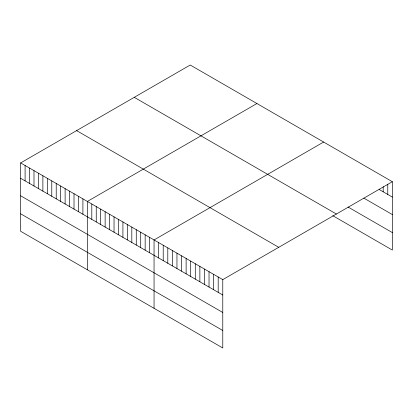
<?xml version="1.0" encoding="UTF-8"?>
<svg xmlns="http://www.w3.org/2000/svg" width="413" height="413" viewBox="0 0 413 413"><rect width="100%" height="100%" fill="white"/><g stroke="black" fill="none" stroke-linecap="round" stroke-linejoin="round"><path stroke-width="0.62" d="M20.65 162.923L222.777 279.622L222.777 347.978L20.65 231.285L20.65 162.923L190.223 65.022L392.35 181.715L392.35 250.077L332.79 215.689M256.927 103.529L87.349 201.436L87.349 269.792M323.627 142.041L154.054 239.943L154.054 308.305M222.777 279.622L392.35 181.715M379.113 189.448L392.35 197.089M363.843 198.116L392.35 214.574M348.061 207.021L392.35 232.591M134.266 97.329L336.389 214.027M76.612 130.616L278.734 247.31M20.65 178.297L222.777 294.996M20.65 195.783L222.777 312.481M20.65 213.8L222.777 330.493M387.771 184.198L387.771 194.446M383.187 186.676L383.187 191.802M218.193 276.973L218.193 292.347M213.614 274.33L213.614 289.704M209.03 271.687L209.03 287.061M204.45 269.039L204.45 284.412M199.866 266.395L199.866 281.769M195.287 263.747L195.287 279.121M190.703 261.104L190.703 276.478M186.124 258.461L186.124 273.834M181.544 255.812L181.544 271.186M176.96 253.169L176.96 268.543M172.381 250.526L172.381 265.9M167.797 247.877L167.797 263.251M163.218 245.234L163.218 260.608M158.633 242.586L158.633 257.96M149.604 237.377L149.604 252.751M145.159 234.806L145.159 250.18M140.714 232.24L140.714 247.614M136.264 229.674L136.264 245.048M131.819 227.109L131.819 242.483M127.374 224.538L127.374 239.912M122.924 221.972L122.924 237.346M118.479 219.406L118.479 234.78M114.034 216.835L114.034 232.209M109.584 214.27L109.584 229.643M105.139 211.704L105.139 227.078M100.689 209.133L100.689 224.507M96.244 206.567L96.244 221.941M91.8 204.001L91.8 219.375M82.905 198.865L82.905 214.239M78.46 196.299L78.46 211.673M74.01 193.733L74.01 209.107M69.565 191.162L69.565 206.536M65.12 188.596L65.12 203.97M60.67 186.031L60.67 201.405M56.225 183.46L56.225 198.834M51.78 180.894L51.78 196.268M47.33 178.328L47.33 193.702M42.885 175.762L42.885 191.136M38.435 173.192L38.435 188.565M33.99 170.626L33.99 186M29.545 168.06L29.545 183.434M25.095 165.489L25.095 180.863"/></g></svg>
